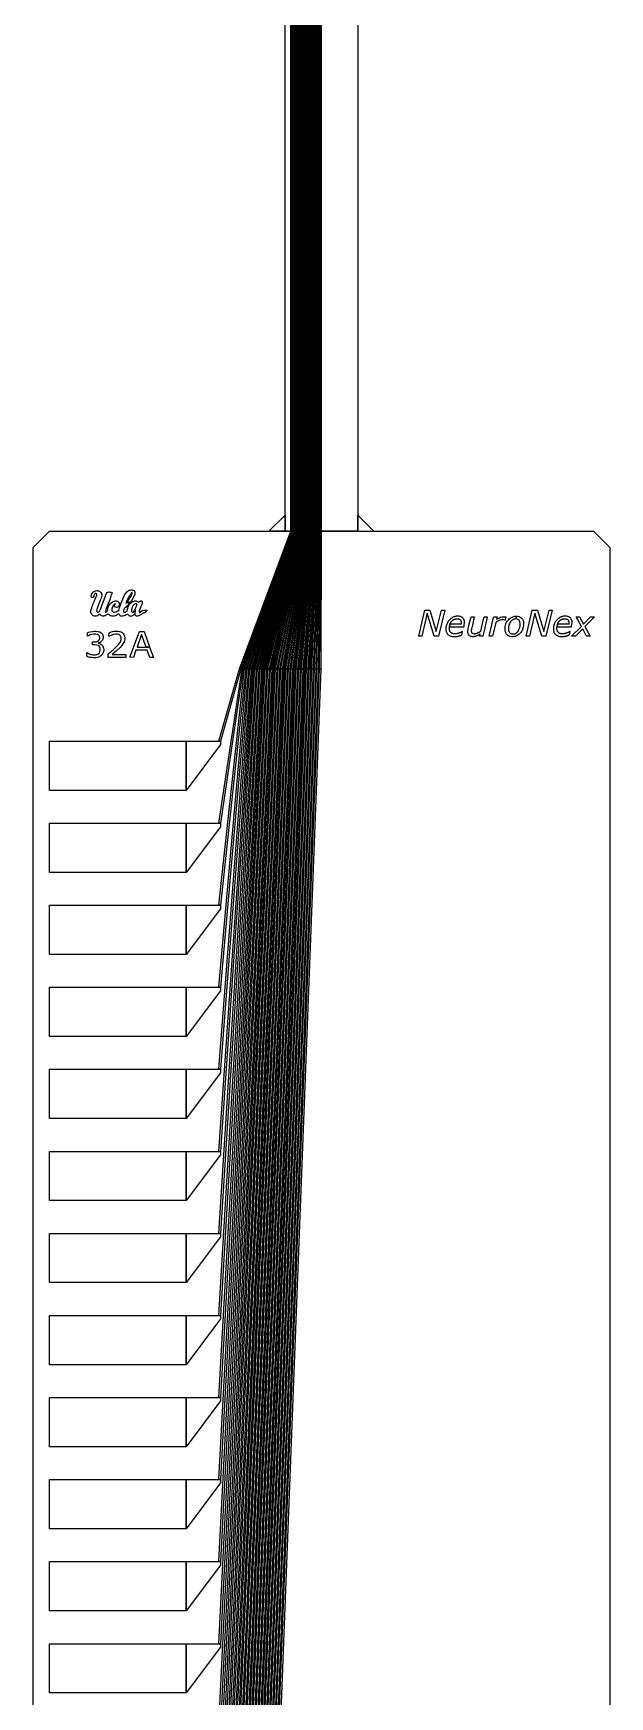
# Model space of a CAD drawing. Header units: inches. Extents: x 115980 to 170179, y 57000 to 74333.
# Drawn here: x 117480 to 118194, y 59067 to 61127 of the extents above; entities that cross this region are included whole.
import ezdxf

# ---------------------------------------------------------------- set-up
doc = ezdxf.new("R2010")
doc.units = ezdxf.units.IN
doc.header["$MEASUREMENT"] = 0
for name, color, linetype in [('metal', 221, 'Continuous'), ('nitride window', 40, 'Continuous'), ('profile', 140, 'Continuous')]:
    doc.layers.add(name, color=color, linetype=linetype)

msp = doc.modelspace()

# ---------------------------------------------------------------- linework, layer by layer
at = {"layer": 'metal'}
for points in [[(117798.7, 66420.6), (117799.3, 66420.6), (117799.3, 60510.7), (117798.7, 60510.7)], [(117799.9, 66420.6), (117800.5, 66420.6), (117800.5, 60510.7), (117799.9, 60510.7)], [(117801.1, 66420.6), (117801.7, 66420.6), (117801.7, 60510.7), (117801.1, 60510.7)], [(117802.3, 66420.6), (117802.9, 66420.6), (117802.9, 60510.7), (117802.3, 60510.7)], [(117803.5, 66420.6), (117804.1, 66420.6), (117804.1, 60510.7), (117803.5, 60510.7)], [(117804.7, 66420.6), (117805.3, 66420.6), (117805.3, 60510.7), (117804.7, 60510.7)], [(117805.9, 66420.6), (117806.5, 66420.6), (117806.5, 60510.7), (117805.9, 60510.7)], [(117807.1, 66420.6), (117807.7, 66420.6), (117807.7, 60510.7), (117807.1, 60510.7)], [(117808.3, 66420.6), (117808.9, 66420.6), (117808.9, 60510.7), (117808.3, 60510.7)], [(117809.5, 66420.6), (117810.1, 66420.6), (117810.1, 60510.7), (117809.5, 60510.7)], [(117810.7, 66420.6), (117811.3, 66420.6), (117811.3, 60510.7), (117810.7, 60510.7)], [(117811.9, 66420.6), (117812.5, 66420.6), (117812.5, 60510.7), (117811.9, 60510.7)], [(117813.1, 66420.6), (117813.7, 66420.6), (117813.7, 60510.7), (117813.1, 60510.7)], [(117814.3, 66420.6), (117814.9, 66420.6), (117814.9, 60510.7), (117814.3, 60510.7)], [(117815.5, 66420.6), (117816.1, 66420.6), (117816.1, 60510.7), (117815.5, 60510.7)], [(117816.7, 66420.6), (117817.3, 66420.6), (117817.3, 60510.7), (117816.7, 60510.7)], [(117817.9, 66420.6), (117818.5, 66420.6), (117818.5, 60510.7), (117817.9, 60510.7)], [(117819.1, 66420.6), (117819.7, 66420.6), (117819.7, 60510.7), (117819.1, 60510.7)], [(117820.3, 66420.6), (117820.9, 66420.6), (117820.9, 60510.7), (117820.3, 60510.7)], [(117821.5, 66420.6), (117822.1, 66420.6), (117822.1, 60510.7), (117821.5, 60510.7)], [(117822.7, 66420.6), (117823.3, 66420.6), (117823.3, 60510.7), (117822.7, 60510.7)], [(117823.9, 66420.6), (117824.5, 66420.6), (117824.5, 60510.7), (117823.9, 60510.7)], [(117825.1, 66420.6), (117825.7, 66420.6), (117825.7, 60510.7), (117825.1, 60510.7)], [(117826.3, 66420.6), (117826.9, 66420.6), (117826.9, 60510.7), (117826.3, 60510.7)], [(117827.5, 66420.6), (117828.1, 66420.6), (117828.1, 60510.7), (117827.5, 60510.7)], [(117828.7, 66420.6), (117829.3, 66420.6), (117829.3, 60510.7), (117828.7, 60510.7)], [(117829.9, 66420.6), (117830.5, 66420.6), (117830.5, 60510.7), (117829.9, 60510.7)], [(117831.1, 66420.6), (117831.7, 66420.6), (117831.7, 60510.7), (117831.1, 60510.7)], [(117832.3, 66420.6), (117832.9, 66420.6), (117832.9, 60510.7), (117832.3, 60510.7)], [(117833.5, 66420.6), (117834.1, 66420.6), (117834.1, 60510.7), (117833.5, 60510.7)], [(117834.7, 66420.6), (117835.3, 66420.6), (117835.3, 60510.7), (117834.7, 60510.7)], [(117835.9, 66420.6), (117836.5, 66420.6), (117836.5, 60510.7), (117835.9, 60510.7)], [(117798.7, 60510.7), (117799.3, 60510.7), (117736.8, 60340.4), (117735.2, 60340.4)], [(117799.9, 60510.7), (117800.5, 60510.7), (117740, 60340.4), (117738.4, 60340.4)], [(117801.1, 60510.7), (117801.7, 60510.7), (117743.2, 60340.4), (117741.6, 60340.4)], [(117746.4, 60340.4), (117744.8, 60340.4), (117802.3, 60510.7), (117802.9, 60510.7)], [(117803.5, 60510.7), (117804.1, 60510.7), (117749.6, 60340.4), (117748, 60340.4)], [(117752.8, 60340.4), (117751.2, 60340.4), (117804.7, 60510.7), (117805.3, 60510.7)], [(117805.9, 60510.7), (117806.5, 60510.7), (117756, 60340.4), (117754.4, 60340.4)], [(117807.1, 60510.7), (117807.7, 60510.7), (117759.2, 60340.4), (117757.6, 60340.4)], [(117760.8, 60340.4), (117762.4, 60340.4), (117808.9, 60510.7), (117808.3, 60510.7)], [(117809.5, 60510.7), (117810.1, 60510.7), (117765.6, 60340.4), (117764, 60340.4)], [(117767.2, 60340.4), (117768.8, 60340.4), (117811.3, 60510.7), (117810.7, 60510.7)], [(117811.9, 60510.7), (117812.5, 60510.7), (117772, 60340.4), (117770.4, 60340.4)], [(117773.6, 60340.4), (117775.2, 60340.4), (117813.7, 60510.7), (117813.1, 60510.7)], [(117814.3, 60510.7), (117814.9, 60510.7), (117778.4, 60340.4), (117776.8, 60340.4)], [(117815.5, 60510.7), (117816.1, 60510.7), (117781.6, 60340.4), (117780, 60340.4)], [(117816.7, 60510.7), (117817.3, 60510.7), (117784.8, 60340.4), (117783.2, 60340.4)], [(117817.9, 60510.7), (117818.5, 60510.7), (117788, 60340.4), (117786.4, 60340.4)], [(117819.1, 60510.7), (117819.7, 60510.7), (117791.2, 60340.4), (117789.6, 60340.4)], [(117794.4, 60340.4), (117792.8, 60340.4), (117820.3, 60510.7), (117820.9, 60510.7)], [(117821.5, 60510.7), (117822.1, 60510.7), (117797.6, 60340.4), (117796, 60340.4)], [(117800.8, 60340.4), (117799.2, 60340.4), (117822.7, 60510.7), (117823.3, 60510.7)], [(117823.9, 60510.7), (117824.5, 60510.7), (117804, 60340.4), (117802.4, 60340.4)], [(117825.1, 60510.7), (117825.7, 60510.7), (117807.2, 60340.4), (117805.6, 60340.4)], [(117808.8, 60340.4), (117810.4, 60340.4), (117826.9, 60510.7), (117826.3, 60510.7)], [(117827.5, 60510.7), (117828.1, 60510.7), (117813.6, 60340.4), (117812, 60340.4)], [(117815.2, 60340.4), (117816.8, 60340.4), (117829.3, 60510.7), (117828.7, 60510.7)], [(117829.9, 60510.7), (117830.5, 60510.7), (117820, 60340.4), (117818.4, 60340.4)], [(117821.6, 60340.4), (117823.2, 60340.4), (117831.7, 60510.7), (117831.1, 60510.7)], [(117832.3, 60510.7), (117832.9, 60510.7), (117826.4, 60340.4), (117824.8, 60340.4)], [(117833.5, 60510.7), (117834.1, 60510.7), (117829.6, 60340.4), (117828, 60340.4)], [(117834.7, 60510.7), (117835.3, 60510.7), (117832.8, 60340.4), (117831.2, 60340.4)], [(117835.9, 60510.7), (117836.5, 60510.7), (117836, 60340.4), (117834.4, 60340.4)], [(117553.1, 60428.8), (117552.2, 60429.1), (117551.8, 60430.2), (117551.9, 60432.2), (117553.9, 60435.3), (117555.4, 60436.2), (117557.1, 60436.8), (117558.7, 60437.1), (117559.7, 60437), (117560.8, 60436.8), (117562, 60436.3), (117563, 60435.6), (117563.6, 60434.9), (117564.3, 60433.5), (117564.8, 60432.2), (117564.8, 60430.9), (117564.6, 60429.4), (117563.9, 60427.6), (117563, 60425.3), (117559.3, 60416.3), (117558.5, 60413.6), (117558.4, 60412.2), (117558.6, 60411.1), (117559.4, 60410.4), (117560.4, 60410.3), (117561.1, 60410.7), (117561.9, 60411.6), (117562.4, 60412.5), (117563, 60413.5), (117563.7, 60415.1), (117564.2, 60416.4), (117570.6, 60434), (117571.2, 60434.7), (117571.9, 60435.2), (117572.7, 60435.3), (117574.5, 60435.5), (117575.6, 60435.3), (117576.3, 60435.3), (117577.4, 60434.8), (117577.6, 60434.3), (117577.2, 60433.3), (117576.2, 60430.5), (117575, 60427), (117574.6, 60425.6), (117573.9, 60424), (117572.8, 60421.1), (117570.7, 60415.7), (117569.9, 60413.8), (117569.3, 60412.3), (117569.1, 60411.3), (117569.4, 60410.4), (117570.1, 60410.6), (117571.4, 60411.6), (117571.7, 60412.4), (117572.1, 60414.3), (117572.4, 60415.6), (117572.7, 60416.5), (117573.3, 60417.9), (117574.2, 60419.4), (117575.2, 60420.9), (117576.3, 60422), (117578.1, 60423.3), (117579.3, 60423.8), (117580.8, 60424.2), (117581.9, 60424.3), (117582.9, 60424.3), (117583.7, 60424.1), (117584.7, 60423.8), (117585.5, 60423), (117586.2, 60422), (117586.5, 60420.9), (117586.6, 60420), (117586.4, 60418.9), (117585.7, 60417.6), (117584.9, 60417), (117584.1, 60416.6), (117583, 60416.4), (117582, 60416.5), (117581.4, 60416.7), (117581, 60417), (117580.6, 60417.7), (117580.4, 60418.6), (117580.7, 60419.5), (117581, 60419.9), (117581.5, 60420.2), (117581.6, 60420.6), (117581.1, 60420.7), (117580.6, 60420.4), (117580, 60419.9), (117579.4, 60419.2), (117578.9, 60418.5), (117578.3, 60417.4), (117577.8, 60416.4), (117577.5, 60415.6), (117577.3, 60414.6), (117577.3, 60413.7), (117577.4, 60413), (117577.4, 60412.4), (117577.6, 60411.9), (117577.8, 60411.5), (117578.2, 60411.1), (117578.7, 60410.7), (117579.3, 60410.5), (117580.1, 60410.5), (117580.8, 60410.4), (117582.5, 60410.8), (117583.4, 60411.2), (117584.7, 60411.9), (117585.5, 60412.3), (117585.8, 60412.7), (117586.7, 60416), (117588.6, 60421.5), (117590.7, 60427.1), (117592.5, 60430.6), (117593.4, 60432.2), (117595.3, 60435), (117596.2, 60436), (117597.5, 60436.9), (117598.8, 60437.5), (117600.1, 60437.9), (117601, 60438), (117602, 60438), (117603, 60437.8), (117604, 60437.5), (117604.7, 60437.2), (117605.3, 60436.6), (117605.8, 60435.8), (117605.9, 60434.1), (117605.7, 60432.8), (117605.3, 60431.5), (117604.6, 60430.1), (117603.8, 60428.5), (117602.3, 60425.9), (117601, 60424.1), (117599.7, 60422.4), (117595.6, 60422.3), (117597.2, 60424.1), (117599.2, 60427.3), (117601, 60430.3), (117602.2, 60432.6), (117602.5, 60433.5), (117602.6, 60434), (117602.5, 60434.5), (117602.3, 60434.6), (117601.7, 60434.3), (117601.1, 60433.8), (117600.6, 60433), (117599.8, 60431.9), (117599.4, 60431.2), (117598.7, 60430.2), (117598.1, 60429.1), (117597.5, 60428.1), (117597, 60427.2), (117596.5, 60426.1), (117595.8, 60424.7), (117595.4, 60423.7), (117595, 60422.5), (117594.8, 60421.8), (117594.6, 60421.3), (117595.6, 60422.2), (117599.6, 60422.3), (117599.2, 60421.7), (117598.5, 60420.9), (117597.4, 60419.7), (117596.5, 60418.8), (117595.3, 60417.4), (117594.4, 60416.4), (117593.5, 60415.6), (117592.4, 60414.6), (117592.1, 60414), (117592, 60413.3), (117591.8, 60412.6), (117591.7, 60411.8), (117591.7, 60410.9), (117591.9, 60410.5), (117592.7, 60410.3), (117594, 60410.6), (117595, 60411.1), (117595.8, 60411.6), (117596.2, 60412), (117596.4, 60412.2), (117596.4, 60412.7), (117596.5, 60413.4), (117596.6, 60414.2), (117597, 60415.5), (117597.5, 60417), (117597.8, 60417.9), (117598.5, 60419.2), (117599.3, 60420.4), (117600.2, 60421.4), (117601.1, 60422.2), (117602.1, 60422.9), (117603.5, 60423.7), (117604.7, 60424.1), (117605.7, 60424.3), (117606.7, 60424.4), (117607.3, 60424.3), (117608, 60424.2), (117608.9, 60423.8), (117609.6, 60423.4), (117610.1, 60422.9), (117610.2, 60422.5), (117610.6, 60422.8), (117611, 60423.2), (117611.5, 60423.7), (117612.1, 60424), (117612.6, 60424.1), (117613.2, 60424.3), (117613.8, 60424.3), (117614.3, 60424.2), (117614.8, 60423.8), (117615, 60423.4), (117615, 60422.6), (117615, 60421.8), (117614.7, 60420.9), (117614.1, 60419.3), (117611.4, 60412.8), (117611.1, 60411.7), (117611, 60410.8), (117611.2, 60410.4), (117611.5, 60410.2), (117612.2, 60410.2), (117613.2, 60411.2), (117614.5, 60412.2), (117615.7, 60412.7), (117617.1, 60413.1), (117618, 60413.2), (117619, 60413.1), (117620.2, 60412.9), (117621.1, 60412.5), (117618.2, 60409.5), (117617.9, 60409.7), (117617.6, 60409.8), (117617.3, 60409.8), (117617.1, 60409.7), (117616.6, 60409.5), (117616.3, 60409.3), (117615.7, 60408.9), (117614.5, 60408), (117613.3, 60407.2), (117612.4, 60406.6), (117611.3, 60406.2), (117610.2, 60405.8), (117609.3, 60405.7), (117607.9, 60405.6), (117607.2, 60405.9), (117606.6, 60406.4), (117606.2, 60407), (117606.1, 60407.7), (117606, 60408.4), (117606.2, 60414.3), (117607, 60416.3), (117607.7, 60417.8), (117608.1, 60418.9), (117608.3, 60419.8), (117608.1, 60420.5), (117607.9, 60420.8), (117607.3, 60420.9), (117606.3, 60420.9), (117605.6, 60420.5), (117604.6, 60419.7), (117603.4, 60418.2), (117602.6, 60416.7), (117602, 60415.1), (117601.8, 60413.7), (117601.7, 60412.5), (117601.8, 60411.7), (117602.1, 60411), (117602.6, 60410.4), (117603, 60410.3), (117603.9, 60410.5), (117604.5, 60411.2), (117605.1, 60412.1), (117605.5, 60413.1), (117606.1, 60414), (117606.2, 60414.2), (117605.9, 60408.1), (117605, 60407.4), (117603.9, 60406.6), (117602.9, 60406.1), (117601.8, 60405.7), (117600.8, 60405.6), (117599.3, 60405.7), (117598.6, 60406.1), (117597.7, 60406.8), (117597.3, 60407.6), (117597.1, 60408.3), (117596.5, 60407.9), (117595, 60407.1), (117593.6, 60406.4), (117592.3, 60405.9), (117590.9, 60405.7), (117589.8, 60405.6), (117588.7, 60405.7), (117587.6, 60406), (117587, 60406.6), (117586.6, 60407.1), (117586.2, 60407.7), (117585.8, 60408.4), (117584.8, 60407.7), (117583.8, 60407), (117582.7, 60406.5), (117581.7, 60406.1), (117580.8, 60405.8), (117579.6, 60405.6), (117578.5, 60405.5), (117577.5, 60405.5), (117576.3, 60405.8), (117575.4, 60406.1), (117574.3, 60406.6), (117573.3, 60407.4), (117572.5, 60408.4), (117571.6, 60407.7), (117570.8, 60407.2), (117570, 60406.7), (117568.9, 60406.1), (117568, 60405.9), (117567, 60405.7), (117565.9, 60405.7), (117564.9, 60405.8), (117564.1, 60406.2), (117563.4, 60406.9), (117562.6, 60408.3), (117561.8, 60407.7), (117560.9, 60407.1), (117559.9, 60406.5), (117559, 60406.1), (117558, 60405.7), (117556.6, 60405.6), (117555.4, 60405.6), (117554.4, 60406), (117553.6, 60406.5), (117552.9, 60407.2), (117552.3, 60407.9), (117551.8, 60408.7), (117551.4, 60409.9), (117551.3, 60411.2), (117551.4, 60412.7), (117551.7, 60413.9), (117552.3, 60415.9), (117553, 60418), (117554, 60420.4), (117554.7, 60422.2), (117555.8, 60424.6), (117557.2, 60427.7), (117557.9, 60429.7), (117558.6, 60431.6), (117558.6, 60432.6), (117558.3, 60433), (117557.9, 60433.3), (117557.3, 60433.4), (117556.6, 60433.4), (117555.8, 60432.9), (117555.4, 60432.1), (117555, 60431), (117554.8, 60430.1), (117554.4, 60429.1), (117553.9, 60428.8), (117553.5, 60428.8)], [(117957.2, 60380.8), (117964.6, 60412.8), (117971, 60412.8), (117978.9, 60386.6), (117985.3, 60412.8), (117989.3, 60412.8), (117981.5, 60380.8), (117976.5, 60380.8), (117967.8, 60409.4), (117961.2, 60380.8)], [(117995.3, 60392.4), (118013.1, 60392.4), (118013.3, 60393.7), (118013.6, 60395.2), (118013.8, 60397), (118013.8, 60398), (118013.8, 60399.2), (118013.5, 60400.5), (118012.9, 60401.7), (118012.6, 60402.3), (118012.3, 60402.8), (118011.8, 60403.3), (118011.2, 60403.7), (118010.7, 60404.1), (118010.3, 60404.4), (118009.8, 60404.6), (118008.8, 60405), (118008, 60405.2), (118007.2, 60405.3), (118006.2, 60405.4), (118005.3, 60405.4), (118004.4, 60405.4), (118003.7, 60405.3), (118002.9, 60405.2), (118002, 60405), (118001.1, 60404.8), (118000.2, 60404.5), (117999.4, 60404.1), (117998.4, 60403.6), (117997.7, 60403.1), (117996.8, 60402.5), (117996, 60401.8), (117995.2, 60400.9), (117994.5, 60400.1), (117993.7, 60399.1), (117993.1, 60398.3), (117992.6, 60397.4), (117992.2, 60396.3), (117991.8, 60395.4), (117991.4, 60394.4), (117991.2, 60393.4), (117991, 60392.4), (117990.9, 60391.7), (117990.8, 60390.9), (117990.8, 60390.1), (117990.8, 60389.7), (117990.8, 60389.1), (117990.8, 60388.5), (117990.9, 60387.8), (117991, 60387.3), (117991.1, 60386.8), (117991.2, 60386.2), (117991.4, 60385.5), (117991.8, 60384.9), (117992, 60384.4), (117992.3, 60384), (117992.4, 60383.8), (117992.9, 60383.2), (117993.3, 60382.9), (117993.7, 60382.5), (117994.3, 60382), (117995.1, 60381.6), (117995.7, 60381.3), (117996.1, 60381.1), (117996.9, 60380.9), (117997.1, 60380.8), (117997.7, 60380.6), (117998.2, 60380.5), (117998.9, 60380.4), (117999.6, 60380.3), (118000.3, 60380.2), (118000.8, 60380.2), (118001.3, 60380.2), (118001.7, 60380.2), (118002.2, 60380.2), (118002.8, 60380.2), (118003.4, 60380.3), (118004, 60380.4), (118004.5, 60380.4), (118005, 60380.5), (118005.6, 60380.7), (118006, 60380.8), (118006.5, 60380.9), (118006.9, 60381), (118007.3, 60381.1), (118007.8, 60381.2), (118008.2, 60381.4), (118008.6, 60381.5), (118009.2, 60381.7), (118009.7, 60381.9), (118010.7, 60382.3), (118011.5, 60386.6), (118011.3, 60386.6), (118010.8, 60386.3), (118010.2, 60385.9), (118009.6, 60385.6), (118009.2, 60385.4), (118008.8, 60385.2), (118008.3, 60385), (118007.9, 60384.8), (118007.5, 60384.7), (118007, 60384.5), (118006.5, 60384.3), (118006.2, 60384.2), (118005.8, 60384.1), (118005.3, 60384), (118004.7, 60383.9), (118004.4, 60383.8), (118003.9, 60383.7), (118003.4, 60383.7), (118003, 60383.6), (118002.4, 60383.6), (118001.9, 60383.6), (118001.4, 60383.6), (118001, 60383.6), (118000.5, 60383.7), (118000, 60383.8), (117999.6, 60383.9), (117999.1, 60384), (117998.7, 60384.2), (117998.3, 60384.4), (117998, 60384.5), (117997.6, 60384.7), (117997.3, 60385), (117997, 60385.2), (117996.7, 60385.5), (117996.5, 60385.7), (117996.3, 60386), (117996.1, 60386.3), (117995.8, 60386.7), (117995.7, 60386.8), (117995.6, 60387.1), (117995.5, 60387.4), (117995.4, 60387.7), (117995.3, 60387.9), (117995.2, 60388.5), (117995.1, 60389.3), (117995.1, 60390.1), (117995, 60390.8), (117995.1, 60391.6), (117995.2, 60392.2), (117995.3, 60392.4), (117995.3, 60392.4), (117995.9, 60395.4), (117995.9, 60395.7), (117996, 60396), (117996.2, 60396.3), (117996.3, 60396.7), (117996.5, 60397), (117996.6, 60397.4), (117996.8, 60397.7), (117997, 60398), (117997.1, 60398.2), (117997.2, 60398.4), (117997.5, 60398.7), (117997.6, 60398.9), (117997.9, 60399.2), (117998, 60399.4), (117998.4, 60399.7), (117998.5, 60399.9), (117998.8, 60400.1), (117999.1, 60400.4), (117999.3, 60400.6), (117999.6, 60400.8), (117999.8, 60400.9), (118000.1, 60401.1), (118000.3, 60401.2), (118000.4, 60401.3), (118000.7, 60401.4), (118000.9, 60401.5), (118001.1, 60401.6), (118001.4, 60401.7), (118001.6, 60401.8), (118001.8, 60401.8), (118002.1, 60401.9), (118002.3, 60402), (118002.7, 60402.1), (118002.9, 60402.1), (118003.1, 60402.1), (118003.3, 60402.2), (118003.6, 60402.2), (118003.8, 60402.2), (118004.1, 60402.2), (118004.5, 60402.3), (118004.7, 60402.3), (118004.9, 60402.3), (118005.1, 60402.2), (118005.3, 60402.2), (118005.5, 60402.2), (118005.7, 60402.2), (118005.9, 60402.2), (118006.1, 60402.1), (118006.4, 60402.1), (118006.6, 60402), (118006.9, 60401.9), (118007, 60401.9), (118007.1, 60401.9), (118007.3, 60401.8), (118007.4, 60401.8), (118007.5, 60401.7), (118007.7, 60401.6), (118007.8, 60401.6), (118007.9, 60401.5), (118008, 60401.5), (118008.1, 60401.4), (118008.2, 60401.3), (118008.3, 60401.3), (118008.3, 60401.2), (118008.4, 60401.1), (118008.6, 60401), (118008.7, 60400.9), (118008.8, 60400.8), (118009, 60400.5), (118009.1, 60400.3), (118009.3, 60400), (118009.4, 60399.8), (118009.5, 60399.6), (118009.5, 60399.4), (118009.6, 60399.2), (118009.7, 60399), (118009.7, 60398.7), (118009.8, 60398.5), (118009.8, 60398), (118009.8, 60397.7), (118009.8, 60397.4), (118009.8, 60397), (118009.8, 60396.7), (118009.8, 60396.4), (118009.8, 60396.1), (118009.7, 60395.8), (118009.7, 60395.6), (118009.6, 60395.4), (117996, 60395.4), (117995.9, 60395.4)], [(118021.9, 60404.8), (118026, 60404.8), (118023.6, 60394.5), (118022.8, 60391.1), (118022.6, 60390.2), (118022.5, 60389.4), (118022.4, 60388.8), (118022.3, 60387.7), (118022.3, 60386.9), (118022.4, 60386), (118022.7, 60385.4), (118023, 60384.9), (118023.3, 60384.6), (118023.4, 60384.5), (118023.7, 60384.4), (118023.8, 60384.3), (118024.1, 60384.2), (118024.4, 60384.1), (118024.7, 60384), (118024.9, 60383.9), (118025.1, 60383.9), (118025.4, 60383.9), (118025.7, 60383.8), (118025.9, 60383.8), (118026.2, 60383.8), (118026.5, 60383.8), (118026.8, 60383.8), (118027.1, 60383.9), (118027.4, 60383.9), (118027.7, 60383.9), (118028, 60384), (118028.3, 60384.1), (118028.6, 60384.2), (118028.9, 60384.3), (118029.1, 60384.4), (118029.5, 60384.5), (118029.9, 60384.7), (118030.4, 60384.9), (118030.8, 60385.1), (118031.1, 60385.2), (118031.4, 60385.4), (118031.6, 60385.5), (118031.8, 60385.6), (118032.1, 60385.8), (118032.4, 60385.9), (118032.6, 60386.1), (118032.9, 60386.2), (118033.1, 60386.3), (118033.4, 60386.5), (118033.6, 60386.7), (118033.7, 60386.7), (118033.8, 60386.8), (118033.9, 60386.9), (118035.2, 60392.7), (118037.1, 60400.7), (118038, 60404.8), (118042.1, 60404.8), (118040.7, 60398.5), (118039.5, 60393.5), (118038.9, 60390.8), (118036.5, 60380.8), (118032.4, 60380.8), (118033.1, 60383.4), (118032.5, 60383), (118031.6, 60382.5), (118030.7, 60381.9), (118029.9, 60381.5), (118029.1, 60381.1), (118028.3, 60380.8), (118027.5, 60380.5), (118026.8, 60380.3), (118026.3, 60380.2), (118025.6, 60380.1), (118024.8, 60380.1), (118024.2, 60380.1), (118023.5, 60380.2), (118022.9, 60380.2), (118022.2, 60380.3), (118021.8, 60380.5), (118021.2, 60380.7), (118020.7, 60380.9), (118020.4, 60381.1), (118020, 60381.4), (118019.7, 60381.6), (118019.3, 60382), (118018.9, 60382.5), (118018.6, 60383), (118018.4, 60383.6), (118018.2, 60384.2), (118018, 60384.9), (118017.9, 60385.5), (118017.9, 60386.1), (118017.9, 60386.7), (118018, 60387.6), (118018.2, 60388.6), (118018.3, 60389.2), (118018.5, 60389.9), (118018.8, 60391.5), (118019.4, 60394.2), (118021.2, 60401.8), (118021.9, 60404.8), (118021.9, 60404.8)], [(118050, 60404.8), (118054.2, 60404.8), (118053.4, 60401.2), (118054.5, 60402), (118055.7, 60402.8), (118057.2, 60403.5), (118058.6, 60404.1), (118060, 60404.5), (118061.2, 60404.7), (118062.4, 60404.8), (118063.5, 60404.7), (118064.4, 60404.6), (118065, 60404.5), (118064.1, 60400.4), (118063.8, 60400.5), (118063.2, 60400.6), (118062.2, 60400.8), (118061.1, 60400.9), (118060.1, 60400.9), (118059, 60400.8), (118057.8, 60400.5), (118056.1, 60399.9), (118055.1, 60399.4), (118054.1, 60398.8), (118053.2, 60398.2), (118052.6, 60397.8), (118048.7, 60380.8), (118044.5, 60380.8), (118047.7, 60394.7), (118049.5, 60402.4)], [(118077.9, 60405.4), (118079.4, 60405.4), (118080.8, 60405.1), (118081.8, 60404.9), (118082.8, 60404.4), (118084.1, 60403.5), (118084.9, 60402.7), (118085.8, 60401.6), (118086.4, 60400.2), (118086.7, 60399.2), (118086.9, 60398.1), (118087, 60397), (118087, 60395.8), (118086.9, 60394.2), (118086.8, 60393.2), (118086.6, 60392.1), (118086.3, 60391.1), (118086.2, 60390.5), (118085.8, 60389.5), (118085.5, 60388.7), (118085.2, 60387.9), (118084.6, 60387), (118084.4, 60386.5), (118083.6, 60385.4), (118082.8, 60384.4), (118081.7, 60383.3), (118080.3, 60382.2), (118078.9, 60381.4), (118077.5, 60380.8), (118076.2, 60380.4), (118074.8, 60380.2), (118073.2, 60380.1), (118072.1, 60380.1), (118070.4, 60380.3), (118069.4, 60380.7), (118068.4, 60381.1), (118067.6, 60381.6), (118066.8, 60382.2), (118066, 60383), (118065.3, 60384), (118064.9, 60385), (118064.5, 60385.9), (118064.2, 60387.1), (118064.1, 60388.3), (118064, 60389.8), (118064.1, 60390.7), (118064.3, 60392.5), (118064.7, 60394.3), (118065.2, 60396), (118066, 60397.9), (118067.2, 60399.7), (118068.2, 60401.1), (118069.3, 60402.2), (118070.5, 60403.1), (118072, 60404), (118073.6, 60404.7), (118075.1, 60405.1), (118076.3, 60405.3), (118077.2, 60405.4), (118077.9, 60405.4), (118077.8, 60402), (118076.9, 60402), (118075.8, 60401.9), (118075, 60401.7), (118074.1, 60401.3), (118073.1, 60400.7), (118072.2, 60400), (118071.4, 60399.1), (118070.5, 60397.9), (118070.1, 60397.1), (118069.5, 60396), (118068.9, 60394.6), (118068.7, 60393.3), (118068.5, 60392.1), (118068.3, 60390.7), (118068.3, 60388.9), (118068.4, 60387.5), (118069, 60386), (118069.6, 60385.2), (118070.3, 60384.5), (118071.1, 60384), (118072.1, 60383.6), (118073.3, 60383.5), (118074.6, 60383.5), (118076, 60383.8), (118077.3, 60384.3), (118078.7, 60385.2), (118080.2, 60386.9), (118081, 60388.2), (118081.6, 60389.7), (118082.3, 60391.5), (118082.6, 60393.7), (118082.7, 60395.3), (118082.7, 60396.9), (118082.5, 60398.4), (118081.9, 60399.6), (118081.4, 60400.4), (118080.8, 60401), (118080.1, 60401.4), (118079.1, 60401.9), (118078.2, 60402), (118077.9, 60402)], [(118090.4, 60380.8), (118097.8, 60412.8), (118104.2, 60412.8), (118112.1, 60386.7), (118118.5, 60412.8), (118122.5, 60412.8), (118114.7, 60380.8), (118109.7, 60380.8), (118101, 60409.4), (118094.4, 60380.8)], [(118128.5, 60392.4), (118146.3, 60392.4), (118146.5, 60393.7), (118146.8, 60395.3), (118147, 60397), (118147, 60398), (118147, 60399.2), (118146.7, 60400.6), (118146.1, 60401.8), (118145.8, 60402.3), (118145.4, 60402.8), (118145, 60403.3), (118144.4, 60403.8), (118143.9, 60404.2), (118143.5, 60404.4), (118142.9, 60404.7), (118142, 60405), (118141.2, 60405.2), (118140.4, 60405.4), (118139.4, 60405.4), (118138.5, 60405.5), (118137.6, 60405.4), (118136.9, 60405.4), (118136.1, 60405.3), (118135.2, 60405.1), (118134.3, 60404.8), (118133.4, 60404.5), (118132.6, 60404.2), (118131.6, 60403.6), (118130.9, 60403.1), (118130, 60402.5), (118129.2, 60401.8), (118128.4, 60401), (118127.7, 60400.1), (118126.9, 60399.2), (118126.3, 60398.3), (118125.8, 60397.4), (118125.4, 60396.4), (118125, 60395.4), (118124.6, 60394.4), (118124.4, 60393.4), (118124.2, 60392.5), (118124.1, 60391.8), (118124, 60391), (118124, 60390.2), (118124, 60389.7), (118124, 60389.1), (118124, 60388.5), (118124.1, 60387.8), (118124.2, 60387.3), (118124.3, 60386.8), (118124.4, 60386.3), (118124.6, 60385.6), (118125, 60384.9), (118125.2, 60384.4), (118125.5, 60384), (118125.6, 60383.8), (118126.1, 60383.2), (118126.5, 60382.9), (118126.9, 60382.5), (118127.5, 60382.1), (118128.3, 60381.6), (118128.9, 60381.3), (118129.3, 60381.1), (118130.1, 60380.9), (118130.3, 60380.8), (118130.9, 60380.6), (118131.4, 60380.5), (118132.1, 60380.4), (118132.8, 60380.3), (118133.5, 60380.3), (118134, 60380.3), (118134.4, 60380.3), (118134.9, 60380.2), (118135.4, 60380.2), (118136, 60380.3), (118136.6, 60380.3), (118137.2, 60380.4), (118137.7, 60380.5), (118138.2, 60380.6), (118138.8, 60380.7), (118139.2, 60380.8), (118139.7, 60380.9), (118140.1, 60381), (118140.5, 60381.1), (118141, 60381.3), (118141.4, 60381.4), (118141.8, 60381.5), (118142.4, 60381.8), (118142.9, 60381.9), (118143.9, 60382.3), (118144.7, 60386.6), (118144.5, 60386.6), (118144, 60386.3), (118143.4, 60386), (118142.8, 60385.6), (118142.4, 60385.4), (118141.9, 60385.2), (118141.5, 60385), (118141.1, 60384.9), (118140.7, 60384.7), (118140.2, 60384.5), (118139.7, 60384.4), (118139.4, 60384.3), (118139, 60384.1), (118138.5, 60384), (118137.9, 60383.9), (118137.6, 60383.8), (118137.1, 60383.7), (118136.6, 60383.7), (118136.2, 60383.6), (118135.6, 60383.6), (118135.1, 60383.6), (118134.6, 60383.6), (118134.2, 60383.7), (118133.7, 60383.7), (118133.2, 60383.8), (118132.8, 60383.9), (118132.3, 60384.1), (118131.9, 60384.2), (118131.5, 60384.4), (118131.2, 60384.6), (118130.8, 60384.8), (118130.5, 60385), (118130.2, 60385.3), (118129.9, 60385.6), (118129.7, 60385.7), (118129.5, 60386), (118129.3, 60386.3), (118129, 60386.7), (118128.9, 60386.9), (118128.8, 60387.2), (118128.7, 60387.4), (118128.6, 60387.7), (118128.5, 60388), (118128.4, 60388.6), (118128.3, 60389.4), (118128.2, 60390.1), (118128.2, 60390.8), (118128.3, 60391.6), (118128.4, 60392.2), (118128.4, 60392.4), (118128.5, 60392.4), (118129, 60395.4), (118129.1, 60395.7), (118129.2, 60396), (118129.3, 60396.3), (118129.5, 60396.8), (118129.7, 60397.1), (118129.8, 60397.4), (118130, 60397.7), (118130.2, 60398), (118130.3, 60398.2), (118130.4, 60398.4), (118130.7, 60398.8), (118130.8, 60398.9), (118131, 60399.2), (118131.2, 60399.4), (118131.6, 60399.8), (118131.7, 60399.9), (118132, 60400.2), (118132.3, 60400.4), (118132.5, 60400.6), (118132.8, 60400.8), (118133, 60400.9), (118133.3, 60401.1), (118133.5, 60401.2), (118133.6, 60401.3), (118133.9, 60401.4), (118134.1, 60401.5), (118134.3, 60401.6), (118134.6, 60401.7), (118134.8, 60401.8), (118135, 60401.9), (118135.3, 60402), (118135.5, 60402), (118135.9, 60402.1), (118136.1, 60402.1), (118136.3, 60402.2), (118136.5, 60402.2), (118136.8, 60402.2), (118137, 60402.3), (118137.3, 60402.3), (118137.7, 60402.3), (118137.9, 60402.3), (118138.1, 60402.3), (118138.3, 60402.3), (118138.5, 60402.3), (118138.7, 60402.2), (118138.9, 60402.2), (118139.1, 60402.2), (118139.3, 60402.2), (118139.6, 60402.1), (118139.8, 60402), (118140.1, 60402), (118140.2, 60401.9), (118140.3, 60401.9), (118140.5, 60401.8), (118140.6, 60401.8), (118140.7, 60401.7), (118140.9, 60401.7), (118141, 60401.6), (118141.1, 60401.6), (118141.2, 60401.5), (118141.3, 60401.4), (118141.4, 60401.3), (118141.5, 60401.3), (118141.5, 60401.2), (118141.6, 60401.1), (118141.8, 60401), (118141.9, 60400.9), (118142, 60400.8), (118142.2, 60400.5), (118142.3, 60400.3), (118142.5, 60400.1), (118142.6, 60399.8), (118142.7, 60399.6), (118142.7, 60399.5), (118142.8, 60399.2), (118142.9, 60399), (118142.9, 60398.7), (118143, 60398.5), (118143, 60398), (118143, 60397.8), (118143, 60397.4), (118143, 60397), (118143, 60396.7), (118143, 60396.4), (118143, 60396.2), (118142.9, 60395.9), (118142.9, 60395.6), (118142.8, 60395.4), (118129.1, 60395.4), (118129.1, 60395.4)], [(118152, 60404.8), (118156.4, 60404.8), (118161.3, 60395.6), (118170, 60404.8), (118174.9, 60404.8), (118162.9, 60392.7), (118169.5, 60380.8), (118165, 60380.8), (118160.2, 60389.9), (118151.4, 60380.8), (118146.4, 60380.7), (118158.6, 60392.9)], [(117547.1, 60380.6), (117547.1, 60385), (117548.5, 60385.7), (117550.4, 60386.2), (117553.3, 60386.7), (117555.4, 60387), (117557.8, 60387.1), (117560.1, 60386.7), (117562.3, 60386), (117563.9, 60384.9), (117565.1, 60383.9), (117565.8, 60382.7), (117566.4, 60380.7), (117566.6, 60378.4), (117566.2, 60377.1), (117565.6, 60375.7), (117564.4, 60374.4), (117562.8, 60373), (117561.2, 60372.5), (117560.2, 60372.2), (117560.2, 60372), (117561, 60371.8), (117561.8, 60371.6), (117562.8, 60371.2), (117563.7, 60370.7), (117564.7, 60370.1), (117565.2, 60369.5), (117565.8, 60368.8), (117566.4, 60367.9), (117566.7, 60367.2), (117567.1, 60365.8), (117567.2, 60364.3), (117567.2, 60363.1), (117566.9, 60361.6), (117566.5, 60359.9), (117565.5, 60358.3), (117564.6, 60357.2), (117563.7, 60356.3), (117562.4, 60355.4), (117560.8, 60354.6), (117559.1, 60354.2), (117557.4, 60353.9), (117555.8, 60353.8), (117554.2, 60353.8), (117552.3, 60354.1), (117550.1, 60354.5), (117547.7, 60355.2), (117546.1, 60355.8), (117546.1, 60360.3), (117546.4, 60360.3), (117547.4, 60359.7), (117548.7, 60359.1), (117550.1, 60358.5), (117551.1, 60358.2), (117552.3, 60357.9), (117553.7, 60357.6), (117555, 60357.5), (117557.2, 60357.6), (117558.6, 60358), (117560.1, 60358.6), (117561.5, 60359.8), (117562.4, 60361.3), (117562.8, 60363.3), (117562.8, 60364.9), (117562.7, 60366.5), (117561.4, 60368.4), (117560.2, 60369.3), (117558.8, 60369.7), (117556.3, 60370), (117553.5, 60370.1), (117553.5, 60373.6), (117555.9, 60373.6), (117558.2, 60373.9), (117560.3, 60375), (117561.6, 60376.3), (117562.2, 60378.2), (117562, 60380.2), (117561, 60381.9), (117559.5, 60382.9), (117557.5, 60383.4), (117554.4, 60383.4), (117552.5, 60382.9), (117550.3, 60382.2), (117548.4, 60381.3)], [(117573.7, 60380.6), (117573.8, 60385), (117575.5, 60385.7), (117578.2, 60386.5), (117580.1, 60386.9), (117582.4, 60387.1), (117584.5, 60387), (117586.9, 60386.6), (117588.6, 60386), (117589.9, 60385.1), (117591.2, 60384), (117592.3, 60382.6), (117593, 60380.9), (117593.2, 60379.2), (117593.3, 60377.2), (117592.9, 60374.7), (117591.8, 60372.4), (117589.8, 60369.3), (117587.4, 60366.8), (117583.3, 60363.1), (117577.6, 60358.1), (117594.5, 60358.1), (117594.7, 60354.3), (117572.9, 60354.3), (117572.9, 60358.9), (117578.9, 60364), (117585.7, 60370.5), (117587.8, 60373.7), (117589, 60376.5), (117588.9, 60379.6), (117587.9, 60381.1), (117586.3, 60382.6), (117584.1, 60383.2), (117581.7, 60383.2), (117579.4, 60382.8), (117576.2, 60381.7), (117574.1, 60380.7), (117574, 60380.5)], [(117604.1, 60354.5), (117599.7, 60354.6), (117611.3, 60386.4), (117617.2, 60386.4), (117624, 60367.4), (117619.6, 60367.2), (117614, 60382.8), (117608.5, 60367.2), (117619.6, 60367.2), (117624, 60367.3), (117628.7, 60354.5), (117624.1, 60354.5), (117621, 60363.4), (117607.1, 60363.4)], [(117802.4, 60340.4), (117804, 60340.4), (117711.7, 58117), (117709.6, 58117)], [(117711.7, 58218.6), (117709.6, 58218.6), (117799.2, 60340.4), (117800.8, 60340.4)], [(117796, 60340.4), (117797.6, 60340.4), (117711.7, 58320.2), (117709.6, 58320.2)], [(117711.7, 58421.8), (117709.6, 58421.8), (117792.8, 60340.4), (117794.4, 60340.4)], [(117711.7, 58523.4), (117709.6, 58523.4), (117789.6, 60340.4), (117791.2, 60340.4)], [(117786.4, 60340.4), (117788, 60340.4), (117711.7, 58625), (117709.6, 58625)], [(117805.6, 60340.4), (117807.2, 60340.4), (117711.7, 58015.4), (117709.6, 58015.4)], [(117808.8, 60340.4), (117810.4, 60340.4), (117711.7, 57913.8), (117709.6, 57913.8)], [(117834.4, 60340.4), (117836, 60340.4), (117711.7, 57101), (117709.6, 57101)], [(117831.2, 60340.4), (117832.8, 60340.4), (117711.7, 57202.6), (117709.6, 57202.6)], [(117812, 60340.4), (117813.6, 60340.4), (117711.7, 57812.2), (117709.6, 57812.2)], [(117711.7, 57710.6), (117709.6, 57710.6), (117815.2, 60340.4), (117816.8, 60340.4)], [(117711.7, 57609), (117709.6, 57609), (117818.4, 60340.4), (117820, 60340.4)], [(117821.6, 60340.4), (117823.2, 60340.4), (117711.7, 57507.4), (117709.6, 57507.4)], [(117711.7, 57405.8), (117709.6, 57405.8), (117824.8, 60340.4), (117826.4, 60340.4)], [(117828, 60340.4), (117829.6, 60340.4), (117711.7, 57304.2), (117709.6, 57304.2)], [(117776.8, 60340.4), (117778.4, 60340.4), (117711.7, 58929.8), (117709.6, 58929.8)], [(117711.7, 59031.4), (117709.6, 59031.4), (117773.6, 60340.4), (117775.2, 60340.4)], [(117770.4, 60340.4), (117772, 60340.4), (117711.7, 59133), (117709.6, 59133)], [(117711.7, 59234.6), (117709.6, 59234.6), (117767.2, 60340.4), (117768.8, 60340.4)], [(117711.7, 59336.3), (117709.6, 59336.3), (117764, 60340.4), (117765.6, 60340.4)], [(117760.8, 60340.4), (117762.4, 60340.4), (117711.7, 59437.9), (117709.6, 59437.9)], [(117780, 60340.4), (117781.6, 60340.4), (117711.7, 58828.2), (117709.6, 58828.2)], [(117783.2, 60340.4), (117784.8, 60340.4), (117711.7, 58726.6), (117709.6, 58726.6)], [(117757.6, 60340.4), (117759.2, 60340.4), (117711.7, 59539.5), (117709.6, 59539.5)], [(117754.4, 60340.4), (117756, 60340.4), (117711.7, 59641.1), (117709.6, 59641.1)], [(117735.2, 60340.4), (117736.8, 60340.4), (117711.7, 60250.7), (117709.6, 60250.7)], [(117711.7, 60149.1), (117709.6, 60149.1), (117738.4, 60340.4), (117740, 60340.4)], [(117711.7, 60047.5), (117709.6, 60047.5), (117741.6, 60340.4), (117743.2, 60340.4)], [(117744.8, 60340.4), (117746.4, 60340.4), (117711.7, 59945.9), (117709.6, 59945.9)], [(117711.7, 59844.3), (117709.6, 59844.3), (117748, 60340.4), (117749.6, 60340.4)], [(117751.2, 60340.4), (117752.8, 60340.4), (117711.7, 59742.7), (117709.6, 59742.7)], [(117500, 60250.7), (117669.3, 60250.7), (117669.3, 60189.7), (117500, 60189.7)], [(117669.3, 60189.7), (117669.3, 60250.7), (117711.7, 60250.7), (117711.7, 60246.5), (117669.3, 60189.7)], [(117500, 60149.1), (117669.3, 60149.1), (117669.3, 60088.1), (117500, 60088.1)], [(117669.3, 60088.1), (117669.3, 60149.1), (117711.7, 60149.1), (117711.7, 60144.8), (117669.3, 60088.1)], [(117500, 60047.5), (117669.3, 60047.5), (117669.3, 59986.5), (117500, 59986.5)], [(117669.3, 59986.5), (117669.3, 60047.5), (117711.7, 60047.5), (117711.7, 60043.2), (117669.3, 59986.5)], [(117500, 59945.9), (117669.3, 59945.9), (117669.3, 59884.9), (117500, 59884.9)], [(117669.3, 59884.9), (117669.3, 59945.9), (117711.7, 59945.9), (117711.7, 59941.6), (117669.3, 59884.9)], [(117500, 59844.3), (117669.3, 59844.3), (117669.3, 59783.3), (117500, 59783.3)], [(117669.3, 59783.3), (117669.3, 59844.3), (117711.7, 59844.3), (117711.7, 59840), (117669.3, 59783.3)], [(117500, 59742.7), (117669.3, 59742.7), (117669.3, 59681.7), (117500, 59681.7)], [(117669.3, 59681.7), (117669.3, 59742.7), (117711.7, 59742.7), (117711.7, 59738.4), (117669.3, 59681.7)], [(117500, 59641.1), (117669.3, 59641.1), (117669.3, 59580.1), (117500, 59580.1)], [(117669.3, 59580.1), (117669.3, 59641.1), (117711.7, 59641.1), (117711.7, 59636.8), (117669.3, 59580.1)], [(117500, 59539.5), (117669.3, 59539.5), (117669.3, 59478.5), (117500, 59478.5)], [(117669.3, 59478.5), (117669.3, 59539.5), (117711.7, 59539.5), (117711.7, 59535.2), (117669.3, 59478.5)], [(117500, 59437.9), (117669.3, 59437.9), (117669.3, 59376.9), (117500, 59376.9)], [(117669.3, 59376.9), (117669.3, 59437.9), (117711.7, 59437.9), (117711.7, 59433.6), (117669.3, 59376.9)], [(117500, 59336.3), (117669.3, 59336.3), (117669.3, 59275.3), (117500, 59275.3)], [(117669.3, 59275.3), (117669.3, 59336.3), (117711.7, 59336.3), (117711.7, 59332), (117669.3, 59275.3)], [(117500, 59234.6), (117669.3, 59234.6), (117669.3, 59173.7), (117500, 59173.7)], [(117669.3, 59173.7), (117669.3, 59234.6), (117711.7, 59234.6), (117711.7, 59230.4), (117669.3, 59173.7)], [(117500, 59133), (117669.3, 59133), (117669.3, 59072.1), (117500, 59072.1)], [(117669.3, 59072.1), (117669.3, 59133), (117711.7, 59133), (117711.7, 59128.8), (117669.3, 59072.1)]]:
    msp.add_lwpolyline(points, close=True, dxfattribs=at)
at = {"layer": 'nitride window'}
for points in [[(117500, 60250.7), (117669.3, 60250.7), (117669.3, 60189.7), (117500, 60189.7)], [(117500, 60149.1), (117669.3, 60149.1), (117669.3, 60088.1), (117500, 60088.1)], [(117500, 60047.5), (117669.3, 60047.5), (117669.3, 59986.5), (117500, 59986.5)], [(117500, 59945.9), (117669.3, 59945.9), (117669.3, 59884.9), (117500, 59884.9)], [(117500, 59844.3), (117669.3, 59844.3), (117669.3, 59783.3), (117500, 59783.3)], [(117500, 59742.7), (117669.3, 59742.7), (117669.3, 59681.7), (117500, 59681.7)], [(117500, 59641.1), (117669.3, 59641.1), (117669.3, 59580.1), (117500, 59580.1)], [(117500, 59539.5), (117669.3, 59539.5), (117669.3, 59478.5), (117500, 59478.5)], [(117500, 59437.9), (117669.3, 59437.9), (117669.3, 59376.9), (117500, 59376.9)], [(117500, 59336.3), (117669.3, 59336.3), (117669.3, 59275.3), (117500, 59275.3)], [(117500, 59234.6), (117669.3, 59234.6), (117669.3, 59173.7), (117500, 59173.7)], [(117500, 59133), (117669.3, 59133), (117669.3, 59072.1), (117500, 59072.1)]]:
    msp.add_lwpolyline(points, close=True, dxfattribs=at)
at = {"layer": 'profile'}
for points in [[(117794.3, 65920.6), (117879.3, 65920.6), (117881.8, 64920.6), (117881.8, 60510.7), (117791.8, 60510.7), (117791.8, 64920.6)], [(117791.8, 60510.7), (117791.8, 60530.7), (117791.8, 60510.7), (117771.8, 60510.7), (117791.8, 60530.7)], [(117881.8, 60510.7), (117881.8, 60530.7), (117881.8, 60510.7), (117901.8, 60510.7), (117881.8, 60530.7)], [(117480, 60490.7), (117500, 60510.7), (118173.6, 60510.7), (118193.6, 60490.7), (118193.6, 57040), (118173.6, 57020), (117500, 57020), (117480, 57040)]]:
    msp.add_lwpolyline(points, close=True, dxfattribs=at)

doc.saveas('drawing.dxf')
